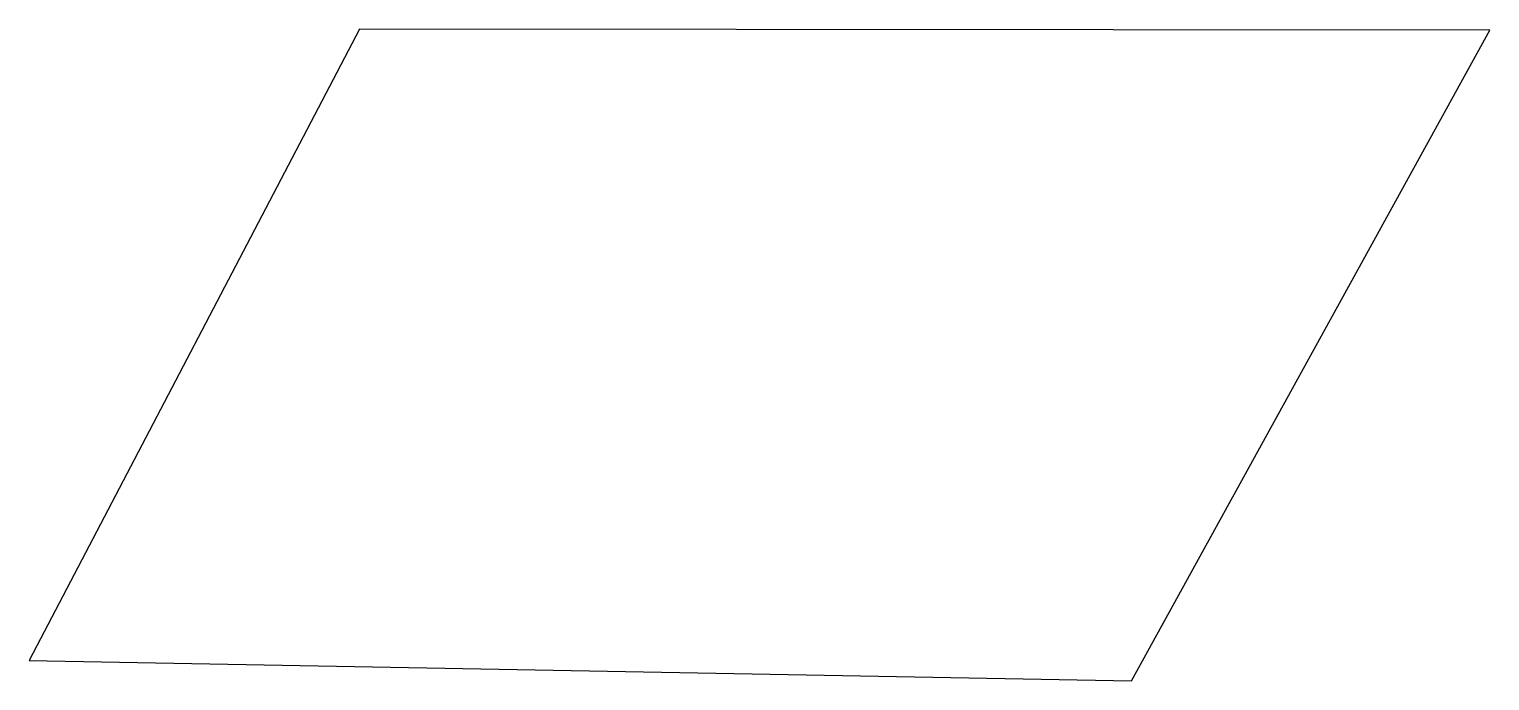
# Model space of a CAD drawing. Header units: millimetres. Extents: x 2 to 118, y 244 to 296.
import ezdxf

# ---------------------------------------------------------------- set-up
doc = ezdxf.new("R2010")
doc.units = ezdxf.units.MM
doc.layers.add('Layer_1', color=7, linetype='CONTINUOUS')

msp = doc.modelspace()

# ---------------------------------------------------------------- linework, layer by layer
at = {"layer": 'Layer_1', "color": 7}
msp.add_lwpolyline([(28.187427, 295.867253), (1.8526, 245.514771), (89.740776, 243.905566), (118.29872, 295.789738), (28.187427, 295.867253)], close=True, dxfattribs=at)

doc.saveas('drawing.dxf')
